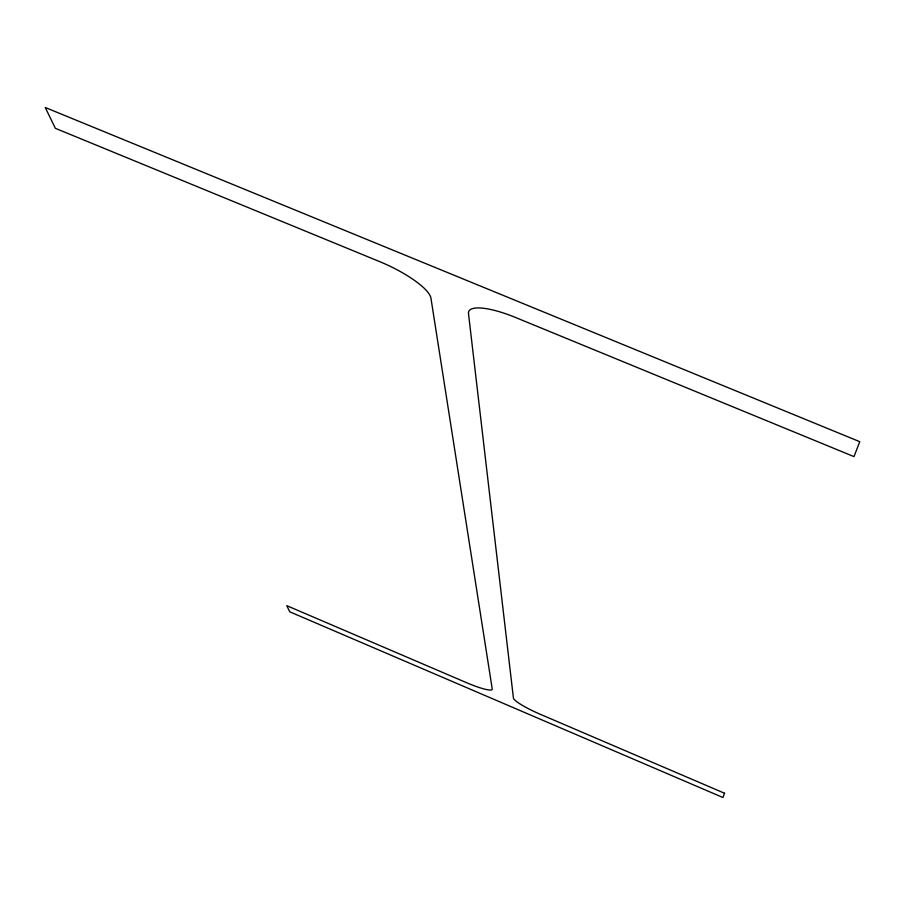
<?xml version="1.0" encoding="UTF-8"?>
<svg xmlns="http://www.w3.org/2000/svg" width="905" height="905" viewBox="0 0 905 905"><rect width="100%" height="100%" fill="white"/><g stroke="black" fill="none" stroke-linecap="round" stroke-linejoin="round"><path stroke-width="1.36" d="M724.566 793.255L722.925 797.509L289.747 611.803L286.772 605.66L466.392 682.619A29.401 4.378 24.1 0 0 492.23 688.954L430.938 298.152A52.32 13.745 25.4 0 0 379.862 261.703L55.341 128.306L45.25 107.491L859.75 441.685L854.003 456.618L515.477 317.451A52.513 13.948 24.5 0 0 468.496 313.616L513.418 698.027A29.526 4.401 23.8 0 0 540.749 714.486L724.566 793.255"/></g></svg>
